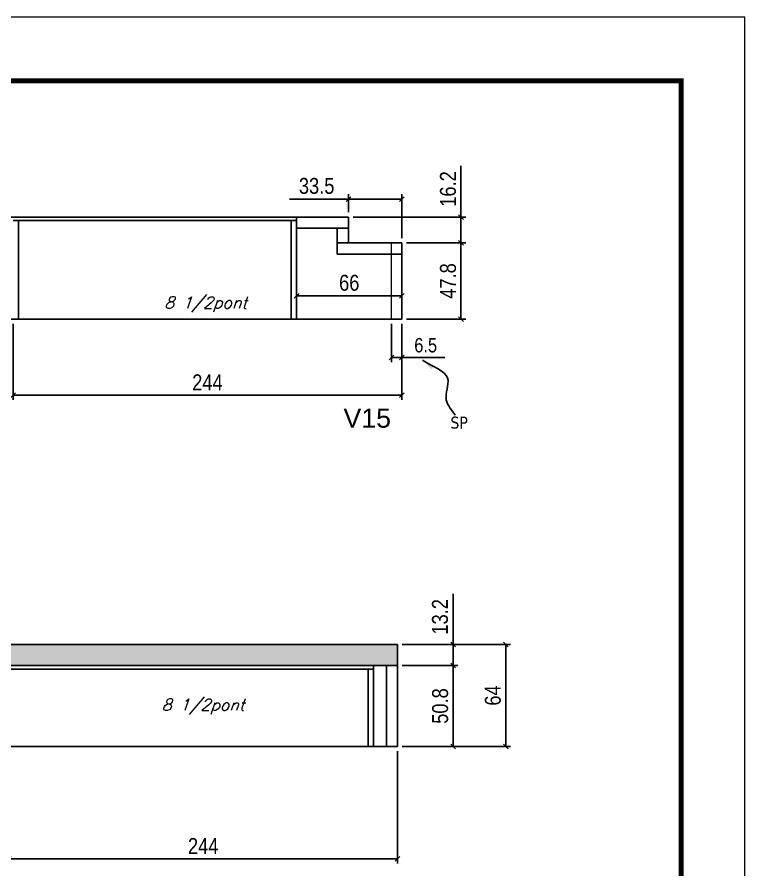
# Model space of a CAD drawing. Extents: x 137137 to 143418, y 10464 to 34486.
# Drawn here: x 138165 to 138622, y 29356 to 29891 of the extents above; entities that cross this region are included whole.
import ezdxf

# ---------------------------------------------------------------- set-up
doc = ezdxf.new("R2010")
doc.units = 0
doc.linetypes.add('DASHED', pattern=[0.75, 0.5, -0.25])
doc.layers.add('00-FELIPE', color=2, linetype='Continuous', lineweight=13, plot=False)
for name, color, linetype in [('5', 5, 'Continuous'), ('COTA', 241, 'Continuous'), ('Painéis', 200, 'Continuous'), ('SARR_2.2x7', 40, 'Continuous'), ('SARR_3.5x7', 81, 'Continuous'), ('texto', 7, 'Continuous')]:
    doc.layers.add(name, color=color, linetype=linetype)
for name, color, linetype, lineweight in [('Folhas', 255, 'Continuous', 9), ('Sarr 2.2x7', 40, 'Continuous', 9), ('SARRAFO DE PRESSAO', 251, 'DASHED', 9)]:
    doc.layers.add(name, color=color, linetype=linetype, lineweight=lineweight)
doc.styles.add('COTA TECNICA', font='techl___.ttf', dxfattribs={"height": 10})
doc.styles.add('COTA TECNICA-50', font='techl___.ttf', dxfattribs={"height": 9})
doc.styles.add('Romans', font='romans.shx')
doc.styles.get("Standard").update_dxf_attribs({"font": 'arial.ttf'})
doc.dimstyles.new('COTA PAINEL-50', dxfattribs={"dimtxt": 9, "dimasz": 3, "dimexe": 3, "dimexo": 3, "dimgap": 3, "dimtad": 1, "dimdec": 1, "dimzin": 12, "dimdsep": 46, "dimtxsty": 'COTA TECNICA-50', "dimblk1": 'OBLIQUE', "dimblk2": 'OBLIQUE', "dimsah": 1, "dimcen": 0.9, "dimclrd": 4, "dimclre": 4, "dimclrt": 240, "dimadec": 1, "dimazin": 3, "dimtfac": 1, "dimtdec": 1, "dimtmove": 0, "dimatfit": 3, "dimfxl": 1, "dimtolj": 1, "dimtzin": 12, "dimarcsym": 0})
doc.dimstyles.new('PAINEL', dxfattribs={"dimtxt": 10, "dimasz": 3, "dimexe": 3, "dimexo": 3, "dimgap": 3, "dimtad": 1, "dimdec": 1, "dimzin": 12, "dimdsep": 46, "dimtxsty": 'COTA TECNICA', "dimblk1": 'OBLIQUE', "dimblk2": 'OBLIQUE', "dimsah": 1, "dimcen": 0.9, "dimclrd": 4, "dimclre": 4, "dimclrt": 240, "dimadec": 1, "dimazin": 3, "dimtfac": 1, "dimtdec": 1, "dimtmove": 0, "dimatfit": 3, "dimfxl": 1, "dimtolj": 1, "dimtzin": 12, "dimarcsym": 0})
doc.dimstyles.get("Standard").update_dxf_attribs({"dimtxt": 0.18, "dimasz": 0.18, "dimexe": 0.18, "dimexo": 0.0625, "dimgap": 0.09, "dimtad": 0, "dimtih": 1, "dimtoh": 1, "dimdec": 4, "dimzin": 0, "dimdsep": 46, "dimtxsty": 'Standard', "dimcen": 0.09, "dimadec": 0, "dimazin": 0, "dimtfac": 1, "dimtdec": 4, "dimtofl": 0, "dimtmove": 0, "dimatfit": 3, "dimfxl": 1, "dimtolj": 1, "dimtzin": 0, "dimarcsym": 0})

# ---------------------------------------------------------------- blocks, each defined once
blk = doc.blocks.new('9999999999')
at = {"layer": 'Folhas'}
blk.add_lwpolyline([(98138.98, 34190.21), (99623.98, 34190.21), (99623.98, 35240.21), (98138.98, 35240.21)], close=True, dxfattribs=at)
at = {"layer": 'Folhas', "color": 30, "const_width": 3}
blk.add_lwpolyline([(98213.98, 34230.21), (99583.98, 34230.21), (99583.98, 35200.21), (98213.98, 35200.21)], close=True, dxfattribs=at)
blk = doc.blocks.new('_Oblique')
at = {"color": 0, "linetype": 'ByBlock', "lineweight": -2}
blk.add_line((-0.5, -0.5), (0.5, 0.5), dxfattribs=at)
blk = doc.blocks.new('*D404')
at = {"layer": 'COTA', "color": 4, "linetype": 'ByBlock', "lineweight": -2, "transparency": 16777216}
for p, q in [((138407.23, 29484.56), (138442.13, 29484.56)), ((138439.13, 29484.56), (138439.13, 29433.76)), ((138407.23, 29433.76), (138442.13, 29433.76))]:
    blk.add_line(p, q, dxfattribs=at)
at = {"layer": 'Defpoints', "color": 0, "linetype": 'ByBlock', "transparency": 16777216}
for p in [(138404.23, 29484.56), (138404.23, 29433.76), (138439.13, 29433.76)]:
    blk.add_point(p, dxfattribs=at)
at = {"layer": 'COTA', "color": 4, "linetype": 'ByBlock', "lineweight": -2, "transparency": 16777216, "xscale": 3, "yscale": 3, "zscale": 3}
for p, rotation in [((138439.13, 29484.56), 90), ((138439.13, 29433.76), 270)]:
    blk.add_blockref('_Oblique', p, dxfattribs=dict(at, rotation=rotation))
at = {"layer": 'COTA', "color": 240, "linetype": 'ByBlock', "transparency": 16777216, "insert": (138431, 29459.16), "char_height": 10, "attachment_point": 5, "rotation": 90, "style": 'COTA TECNICA'}
blk.add_mtext('\\A1;50.8', dxfattribs=at)
blk = doc.blocks.new('*D408')
at = {"layer": 'COTA', "color": 4, "linetype": 'ByBlock', "lineweight": -2, "transparency": 16777216}
for p, q in [((138160.23, 29430.76), (138160.23, 29360.24)), ((138404.23, 29430.76), (138404.23, 29360.24)), ((138160.23, 29363.24), (138404.23, 29363.24))]:
    blk.add_line(p, q, dxfattribs=at)
at = {"layer": 'Defpoints', "color": 0, "linetype": 'ByBlock', "transparency": 16777216}
for p in [(138160.23, 29433.76), (138404.23, 29433.76), (138404.23, 29363.24)]:
    blk.add_point(p, dxfattribs=at)
at = {"layer": 'COTA', "color": 4, "linetype": 'ByBlock', "lineweight": -2, "transparency": 16777216, "xscale": 3, "yscale": 3, "zscale": 3, "rotation": 180}
blk.add_blockref('_Oblique', (138160.23, 29363.24), dxfattribs=at)
at = {"layer": 'COTA', "color": 4, "linetype": 'ByBlock', "lineweight": -2, "transparency": 16777216, "xscale": 3, "yscale": 3, "zscale": 3}
blk.add_blockref('_Oblique', (138404.23, 29363.24), dxfattribs=at)
at = {"layer": 'COTA', "color": 240, "linetype": 'ByBlock', "transparency": 16777216, "insert": (138282.23, 29371.31), "char_height": 10, "attachment_point": 5, "style": 'COTA TECNICA'}
blk.add_mtext('\\A1;244', dxfattribs=at)
blk = doc.blocks.new('*D466')
at = {"layer": 'COTA', "color": 4, "linetype": 'ByBlock', "lineweight": -2, "transparency": 16777216}
for p, q in [((138407.23, 29497.76), (138475.18, 29497.76)), ((138472.18, 29433.76), (138472.18, 29497.76)), ((138407.23, 29433.76), (138475.18, 29433.76))]:
    blk.add_line(p, q, dxfattribs=at)
at = {"layer": 'Defpoints', "color": 0, "linetype": 'ByBlock', "transparency": 16777216}
for p in [(138404.23, 29497.76), (138472.18, 29497.76), (138404.23, 29433.76)]:
    blk.add_point(p, dxfattribs=at)
at = {"layer": 'COTA', "color": 4, "linetype": 'ByBlock', "lineweight": -2, "transparency": 16777216, "xscale": 3, "yscale": 3, "zscale": 3}
for p, rotation in [((138472.18, 29497.76), 90), ((138472.18, 29433.76), 270)]:
    blk.add_blockref('_Oblique', p, dxfattribs=dict(at, rotation=rotation))
at = {"layer": 'COTA', "color": 240, "linetype": 'ByBlock', "transparency": 16777216, "insert": (138464.08, 29465.76), "char_height": 10, "attachment_point": 5, "rotation": 90, "style": 'COTA TECNICA'}
blk.add_mtext('\\A1;64', dxfattribs=at)
blk = doc.blocks.new('*D548')
at = {"layer": 'COTA', "color": 4, "linetype": 'ByBlock', "lineweight": -2, "transparency": 16777216}
for p, q in [((138162.91, 29698.96), (138162.91, 29651.19)), ((138406.91, 29698.96), (138406.91, 29651.19)), ((138162.91, 29654.19), (138406.91, 29654.19))]:
    blk.add_line(p, q, dxfattribs=at)
at = {"layer": 'Defpoints', "color": 0, "linetype": 'ByBlock', "transparency": 16777216}
for p in [(138162.91, 29701.96), (138406.91, 29701.96), (138406.91, 29654.19)]:
    blk.add_point(p, dxfattribs=at)
at = {"layer": 'COTA', "color": 4, "linetype": 'ByBlock', "lineweight": -2, "transparency": 16777216, "xscale": 3, "yscale": 3, "zscale": 3, "rotation": 180}
blk.add_blockref('_Oblique', (138162.91, 29654.19), dxfattribs=at)
at = {"layer": 'COTA', "color": 4, "linetype": 'ByBlock', "lineweight": -2, "transparency": 16777216, "xscale": 3, "yscale": 3, "zscale": 3}
blk.add_blockref('_Oblique', (138406.91, 29654.19), dxfattribs=at)
at = {"layer": 'COTA', "color": 240, "linetype": 'ByBlock', "transparency": 16777216, "insert": (138284.91, 29662.26), "char_height": 10, "attachment_point": 5, "style": 'COTA TECNICA'}
blk.add_mtext('\\A1;244', dxfattribs=at)
blk = doc.blocks.new('*D67')
at = {"layer": 'COTA', "color": 4, "lineweight": -2, "transparency": 16777216}
for p, q in [((138400.41, 29698.96), (138400.41, 29674.9)), ((138406.91, 29698.96), (138406.91, 29674.9)), ((138400.41, 29677.9), (138406.91, 29677.9)), ((138406.91, 29677.9), (138433.87, 29677.9))]:
    blk.add_line(p, q, dxfattribs=at)
at = {"layer": 'Defpoints', "color": 0, "transparency": 16777216}
for p in [(138400.41, 29701.96), (138406.91, 29701.96), (138406.91, 29677.9)]:
    blk.add_point(p, dxfattribs=at)
at = {"layer": 'COTA', "color": 4, "lineweight": -2, "transparency": 16777216, "xscale": 3, "yscale": 3, "zscale": 3, "rotation": 180}
blk.add_blockref('_Oblique', (138400.41, 29677.9), dxfattribs=at)
at = {"layer": 'COTA', "color": 4, "lineweight": -2, "transparency": 16777216, "xscale": 3, "yscale": 3, "zscale": 3}
blk.add_blockref('_Oblique', (138406.91, 29677.9), dxfattribs=at)
at = {"layer": 'COTA', "color": 240, "transparency": 16777216, "insert": (138421.89, 29685.5), "char_height": 9, "attachment_point": 5, "style": 'COTA TECNICA-50'}
blk.add_mtext('\\A1;6.5', dxfattribs=at)
blk = doc.blocks.new('*D902')
at = {"layer": '00-FELIPE', "color": 4, "lineweight": -2, "transparency": 16777216}
for p, q in [((138409.91, 29749.76), (138447.05, 29749.76)), ((138444.05, 29701.96), (138444.05, 29749.76)), ((138409.91, 29701.96), (138447.05, 29701.96))]:
    blk.add_line(p, q, dxfattribs=at)
at = {"layer": 'Defpoints', "color": 0, "transparency": 16777216}
for p in [(138406.91, 29749.76), (138444.05, 29749.76), (138406.91, 29701.96)]:
    blk.add_point(p, dxfattribs=at)
at = {"layer": '00-FELIPE', "color": 4, "lineweight": -2, "transparency": 16777216, "xscale": 3, "yscale": 3, "zscale": 3}
for p, rotation in [((138444.05, 29749.76), 90), ((138444.05, 29701.96), 270)]:
    blk.add_blockref('_Oblique', p, dxfattribs=dict(at, rotation=rotation))
at = {"layer": '00-FELIPE', "color": 240, "transparency": 16777216, "insert": (138435.95, 29725.86), "char_height": 10, "attachment_point": 5, "rotation": 90, "style": 'COTA TECNICA'}
blk.add_mtext('\\A1;47.8', dxfattribs=at)
blk = doc.blocks.new('*D903')
at = {"layer": '00-FELIPE', "color": 4, "lineweight": -2, "transparency": 16777216}
for p, q in [((138444.05, 29765.96), (138444.05, 29798.21)), ((138376.41, 29765.96), (138447.05, 29765.96)), ((138444.05, 29749.76), (138444.05, 29765.96)), ((138409.91, 29749.76), (138447.05, 29749.76))]:
    blk.add_line(p, q, dxfattribs=at)
at = {"layer": 'Defpoints', "color": 0, "transparency": 16777216}
for p in [(138373.41, 29765.96), (138444.05, 29765.96), (138406.91, 29749.76)]:
    blk.add_point(p, dxfattribs=at)
at = {"layer": '00-FELIPE', "color": 4, "lineweight": -2, "transparency": 16777216, "xscale": 3, "yscale": 3, "zscale": 3}
for p, rotation in [((138444.05, 29765.96), 90), ((138444.05, 29749.76), 270)]:
    blk.add_blockref('_Oblique', p, dxfattribs=dict(at, rotation=rotation))
at = {"layer": '00-FELIPE', "color": 240, "transparency": 16777216, "insert": (138435.94, 29783.59), "char_height": 10, "attachment_point": 5, "rotation": 90, "style": 'COTA TECNICA'}
blk.add_mtext('\\A1;16.2', dxfattribs=at)
blk = doc.blocks.new('*D904')
at = {"layer": '00-FELIPE', "color": 4, "lineweight": -2, "transparency": 16777216}
for p, q in [((138373.41, 29768.96), (138373.41, 29780.26)), ((138406.91, 29752.76), (138406.91, 29780.26)), ((138373.41, 29777.26), (138336.51, 29777.26)), ((138406.91, 29777.26), (138373.41, 29777.26))]:
    blk.add_line(p, q, dxfattribs=at)
at = {"layer": 'Defpoints', "color": 0, "transparency": 16777216}
for p in [(138373.41, 29777.26), (138373.41, 29765.96), (138406.91, 29749.76)]:
    blk.add_point(p, dxfattribs=at)
at = {"layer": '00-FELIPE', "color": 4, "lineweight": -2, "transparency": 16777216, "xscale": 3, "yscale": 3, "zscale": 3, "rotation": 180}
blk.add_blockref('_Oblique', (138373.41, 29777.26), dxfattribs=at)
at = {"layer": '00-FELIPE', "color": 4, "lineweight": -2, "transparency": 16777216, "xscale": 3, "yscale": 3, "zscale": 3}
blk.add_blockref('_Oblique', (138406.91, 29777.26), dxfattribs=at)
at = {"layer": '00-FELIPE', "color": 240, "transparency": 16777216, "insert": (138353.46, 29785.48), "char_height": 10, "attachment_point": 5, "style": 'COTA TECNICA'}
blk.add_mtext('\\A1;33.5', dxfattribs=at)
blk = doc.blocks.new('*D905')
at = {"layer": '00-FELIPE', "color": 4, "lineweight": -2, "transparency": 16777216}
for p, q in [((138340.91, 29730.96), (138340.91, 29713.58)), ((138406.91, 29722.86), (138406.91, 29713.58)), ((138406.91, 29716.58), (138340.91, 29716.58))]:
    blk.add_line(p, q, dxfattribs=at)
at = {"layer": 'Defpoints', "color": 0, "transparency": 16777216}
for p in [(138340.91, 29733.96), (138406.91, 29725.86), (138340.91, 29716.58)]:
    blk.add_point(p, dxfattribs=at)
at = {"layer": '00-FELIPE', "color": 4, "lineweight": -2, "transparency": 16777216, "xscale": 3, "yscale": 3, "zscale": 3, "rotation": 180}
blk.add_blockref('_Oblique', (138340.91, 29716.58), dxfattribs=at)
at = {"layer": '00-FELIPE', "color": 4, "lineweight": -2, "transparency": 16777216, "xscale": 3, "yscale": 3, "zscale": 3}
blk.add_blockref('_Oblique', (138406.91, 29716.58), dxfattribs=at)
at = {"layer": '00-FELIPE', "color": 240, "transparency": 16777216, "insert": (138373.91, 29724.69), "char_height": 10, "attachment_point": 5, "style": 'COTA TECNICA'}
blk.add_mtext('\\A1;66', dxfattribs=at)
blk = doc.blocks.new('*D940')
at = {"layer": '00-FELIPE', "color": 4, "lineweight": -2, "transparency": 16777216}
for p, q in [((138439.13, 29497.76), (138439.13, 29529.49)), ((138407.23, 29497.76), (138442.13, 29497.76)), ((138439.13, 29484.56), (138439.13, 29497.76)), ((138407.23, 29484.56), (138442.13, 29484.56))]:
    blk.add_line(p, q, dxfattribs=at)
at = {"layer": 'Defpoints', "color": 0, "transparency": 16777216}
for p in [(138404.23, 29497.76), (138439.13, 29497.76), (138404.23, 29484.56)]:
    blk.add_point(p, dxfattribs=at)
at = {"layer": '00-FELIPE', "color": 4, "lineweight": -2, "transparency": 16777216, "xscale": 3, "yscale": 3, "zscale": 3}
for p, rotation in [((138439.13, 29497.76), 90), ((138439.13, 29484.56), 270)]:
    blk.add_blockref('_Oblique', p, dxfattribs=dict(at, rotation=rotation))
at = {"layer": '00-FELIPE', "color": 240, "transparency": 16777216, "insert": (138430.91, 29515.13), "char_height": 10, "attachment_point": 5, "rotation": 90, "style": 'COTA TECNICA'}
blk.add_mtext('\\A1;13.2', dxfattribs=at)

msp = doc.modelspace()

# ---------------------------------------------------------------- hatches: boundary and pattern name
at = {"layer": 'COTA'}
h = msp.add_hatch(dxfattribs=at)
h.set_pattern_fill('AR-CONC', color=256, scale=0.03)
h.set_pattern_definition([(50, (0, 0.8), (5.46554007, -0.47817257), [0.5715, -6.2865]), (355, (0, 0.8), (-1.05730264, 5.73170536), [0.4572, -5.02921753]), (100.4514447, (0.4555, 0.76), (4.40823741, 5.25353256), [0.48570026, -5.34270734]), (46.1842, (0, 2.324), (8.13237123, -1.26126984), [0.85725, -9.42975]), (96.6355576, (0.678, 2.219), (7.122124, 7.42278374), [0.7285507, -8.01406824]), (351.184151, (0, 2.324), (7.122124, 7.42278374), [0.685799, -7.54379196]), (21, (0.762, 1.943), (4.54843174, -3.06795595), [0.5715, -6.2865]), (326, (0.762, 1.943), (1.85406085, 5.52563898), [0.4572, -5.0292]), (71.451445, (1.141, 1.6873), (6.40249258, 2.45768307), [0.48570026, -5.34269813]), (37.5, (0, 0.8), (0.092658098, 2.536651166), [0, -4.96824, 0, -5.1054, 0, -5.04825]), (7.5, (0, 0.8), (2.004589875, 3.005417245), [0, -2.91084, 0, -4.85394, 0, -1.92405]), (327.5, (-1.6993, 0.8), (4.067717855, -0.17186232), [0, -1.905, 0, -5.9436, 0, -7.8867]), (317.5, (-2.4613, 0.8), (4.44387544, 0.76279473), [0, -2.4765, 0, -3.94716, 0, -5.6007])])
h.paths.add_polyline_path([(138404.23, 29484.56), (138404.23, 29497.76), (137672.23, 29497.76), (137651.23, 29497.76), (137651.23, 29438.76), (137684.73, 29438.76), (137684.73, 29484.56)])

# ---------------------------------------------------------------- linework, layer by layer
at = {"layer": 'COTA', "linetype": 'ByBlock'}
for p, q in [((138373.41, 29749.76), (138366.41, 29749.76)), ((138366.41, 29749.76), (138366.41, 29742.76)), ((137672.23, 29497.76), (138404.23, 29497.76)), ((138404.23, 29497.76), (138404.23, 29484.56))]:
    msp.add_line(p, q, dxfattribs=at)
at = {"layer": 'Painéis', "linetype": 'ByBlock'}
for p, q in [((138373.41, 29765.96), (137916.41, 29765.96)), ((138373.41, 29749.76), (138373.41, 29765.96)), ((138406.91, 29749.76), (138373.41, 29749.76)), ((138406.91, 29701.96), (138406.91, 29749.76)), ((137643.41, 29701.96), (138406.91, 29701.96)), ((137684.73, 29484.56), (138404.23, 29484.56)), ((138404.23, 29484.56), (138404.23, 29433.76)), ((137651.23, 29433.76), (138404.23, 29433.76))]:
    msp.add_line(p, q, dxfattribs=at)
at = {"layer": 'Sarr 2.2x7'}
msp.add_line((138400.41, 29701.96), (138400.41, 29749.76), dxfattribs=at)
at = {"layer": 'SARR_2.2x7', "linetype": 'Continuous'}
for p, q in [((138340.91, 29763.76), (138162.91, 29763.76)), ((138373.41, 29758.96), (138340.91, 29758.96)), ((138366.41, 29749.76), (138366.41, 29758.96)), ((138406.91, 29742.76), (138366.41, 29742.76)), ((138397.23, 29484.56), (138397.23, 29433.76)), ((138160.23, 29482.36), (138389.23, 29482.36))]:
    msp.add_line(p, q, dxfattribs=at)
at = {"layer": 'SARR_3.5x7'}
for p, q in [((138166.41, 29763.76), (138166.41, 29701.96)), ((138337.41, 29763.76), (138337.41, 29701.96)), ((138340.91, 29701.96), (138340.91, 29765.96)), ((138389.23, 29484.56), (138389.23, 29433.76)), ((138385.73, 29482.36), (138385.73, 29433.76))]:
    msp.add_line(p, q, dxfattribs=at)

# ---------------------------------------------------------------- block references
at = {"layer": 'SARRAFO DE PRESSAO', "color": 6, "linetype": 'ByBlock'}
msp.add_blockref('9999999999', (38998.31, -5348.73), dxfattribs=at)

# ---------------------------------------------------------------- texts
at = {"layer": '5', "linetype": 'Continuous'}
msp.add_text('V15', height=12, rotation=360, dxfattribs=at).set_placement((138370.3, 29633.81))
at = {"layer": 'texto', "color": 2, "char_height": 7.2737, "attachment_point": 5, "style": 'Romans'}
for insert in [(138283.77, 29711.11), (138282.16, 29458.76)]:
    msp.add_mtext('{\\Q19;\\C256;8 1/2pont}', dxfattribs=dict(at, insert=insert))
at = {"layer": 'texto', "color": 0, "insert": (138442.91, 29636.92), "char_height": 7.5, "attachment_point": 5}
msp.add_mtext('{\\fTahoma|b0|i0|c0|p34;\\C4;SP}', dxfattribs=at)

# ---------------------------------------------------------------- dimensions: what is measured, and where the dimension line sits
at = {"layer": '00-FELIPE'}
for base, p1, p2, picture, middle in [((138444.05, 29765.96), (138406.91, 29749.76), (138373.41, 29765.96), '*D903', (138435.94, 29783.59)), ((138444.05, 29749.76), (138406.91, 29701.96), (138406.91, 29749.76), '*D902', (138435.95, 29725.86)), ((138439.13, 29497.76), (138404.23, 29484.56), (138404.23, 29497.76), '*D940', (138430.91, 29515.13))]:
    dim = msp.add_linear_dim(base=base, p1=p1, p2=p2, angle=90, dimstyle='PAINEL', dxfattribs=at)
    dim.commit()
    dim.dimension.update_dxf_attribs({"geometry": picture, "text_midpoint": middle})
for base, p1, p2, picture, middle in [((138373.41, 29777.26), (138406.91, 29749.76), (138373.41, 29765.96), '*D904', (138353.46, 29785.48)), ((138340.91, 29716.58), (138406.91, 29725.86), (138340.91, 29733.96), '*D905', (138373.91, 29724.69))]:
    dim = msp.add_linear_dim(base=base, p1=p1, p2=p2, dimstyle='PAINEL', dxfattribs=at)
    dim.commit()
    dim.dimension.update_dxf_attribs({"geometry": picture, "text_midpoint": middle})
at = {"layer": 'COTA', "linetype": 'ByBlock'}
for base, p1, p2, picture, middle in [((138406.91, 29654.19), (138162.91, 29701.96), (138406.91, 29701.96), '*D548', (138284.91, 29662.26)), ((138404.23, 29363.24), (138160.23, 29433.76), (138404.23, 29433.76), '*D408', (138282.23, 29371.31))]:
    dim = msp.add_linear_dim(base=base, p1=p1, p2=p2, dimstyle='PAINEL', override={"dimtmove": 1}, dxfattribs=at)
    dim.commit()
    dim.dimension.update_dxf_attribs({"geometry": picture, "text_midpoint": middle})
at = {"layer": 'COTA'}
dim = msp.add_linear_dim(base=(138406.91, 29677.9), p1=(138400.41, 29701.96), p2=(138406.91, 29701.96), dimstyle='COTA PAINEL-50', dxfattribs=at)
dim.commit()
dim.dimension.update_dxf_attribs({"geometry": '*D67', "text_midpoint": (138421.89, 29685.5)})
at = {"layer": 'COTA', "linetype": 'ByBlock'}
for base, p1, p2, picture, middle in [((138472.18, 29497.76), (138404.23, 29433.76), (138404.23, 29497.76), '*D466', (138464.08, 29465.76)), ((138439.13, 29433.76), (138404.23, 29484.56), (138404.23, 29433.76), '*D404', (138431, 29459.16))]:
    dim = msp.add_linear_dim(base=base, p1=p1, p2=p2, angle=90, dimstyle='PAINEL', dxfattribs=at)
    dim.commit()
    dim.dimension.update_dxf_attribs({"geometry": picture, "text_midpoint": middle})

# ---------------------------------------------------------------- leaders
at = {"layer": 'COTA', "path_type": 1}
msp.add_leader([(138419.96, 29676.23), (138435.75, 29664.4), (138434.82, 29651.39), (138440.37, 29641.61)], dimstyle='Standard', override={"dimasz": 8}, dxfattribs=at)

doc.saveas('drawing.dxf')
